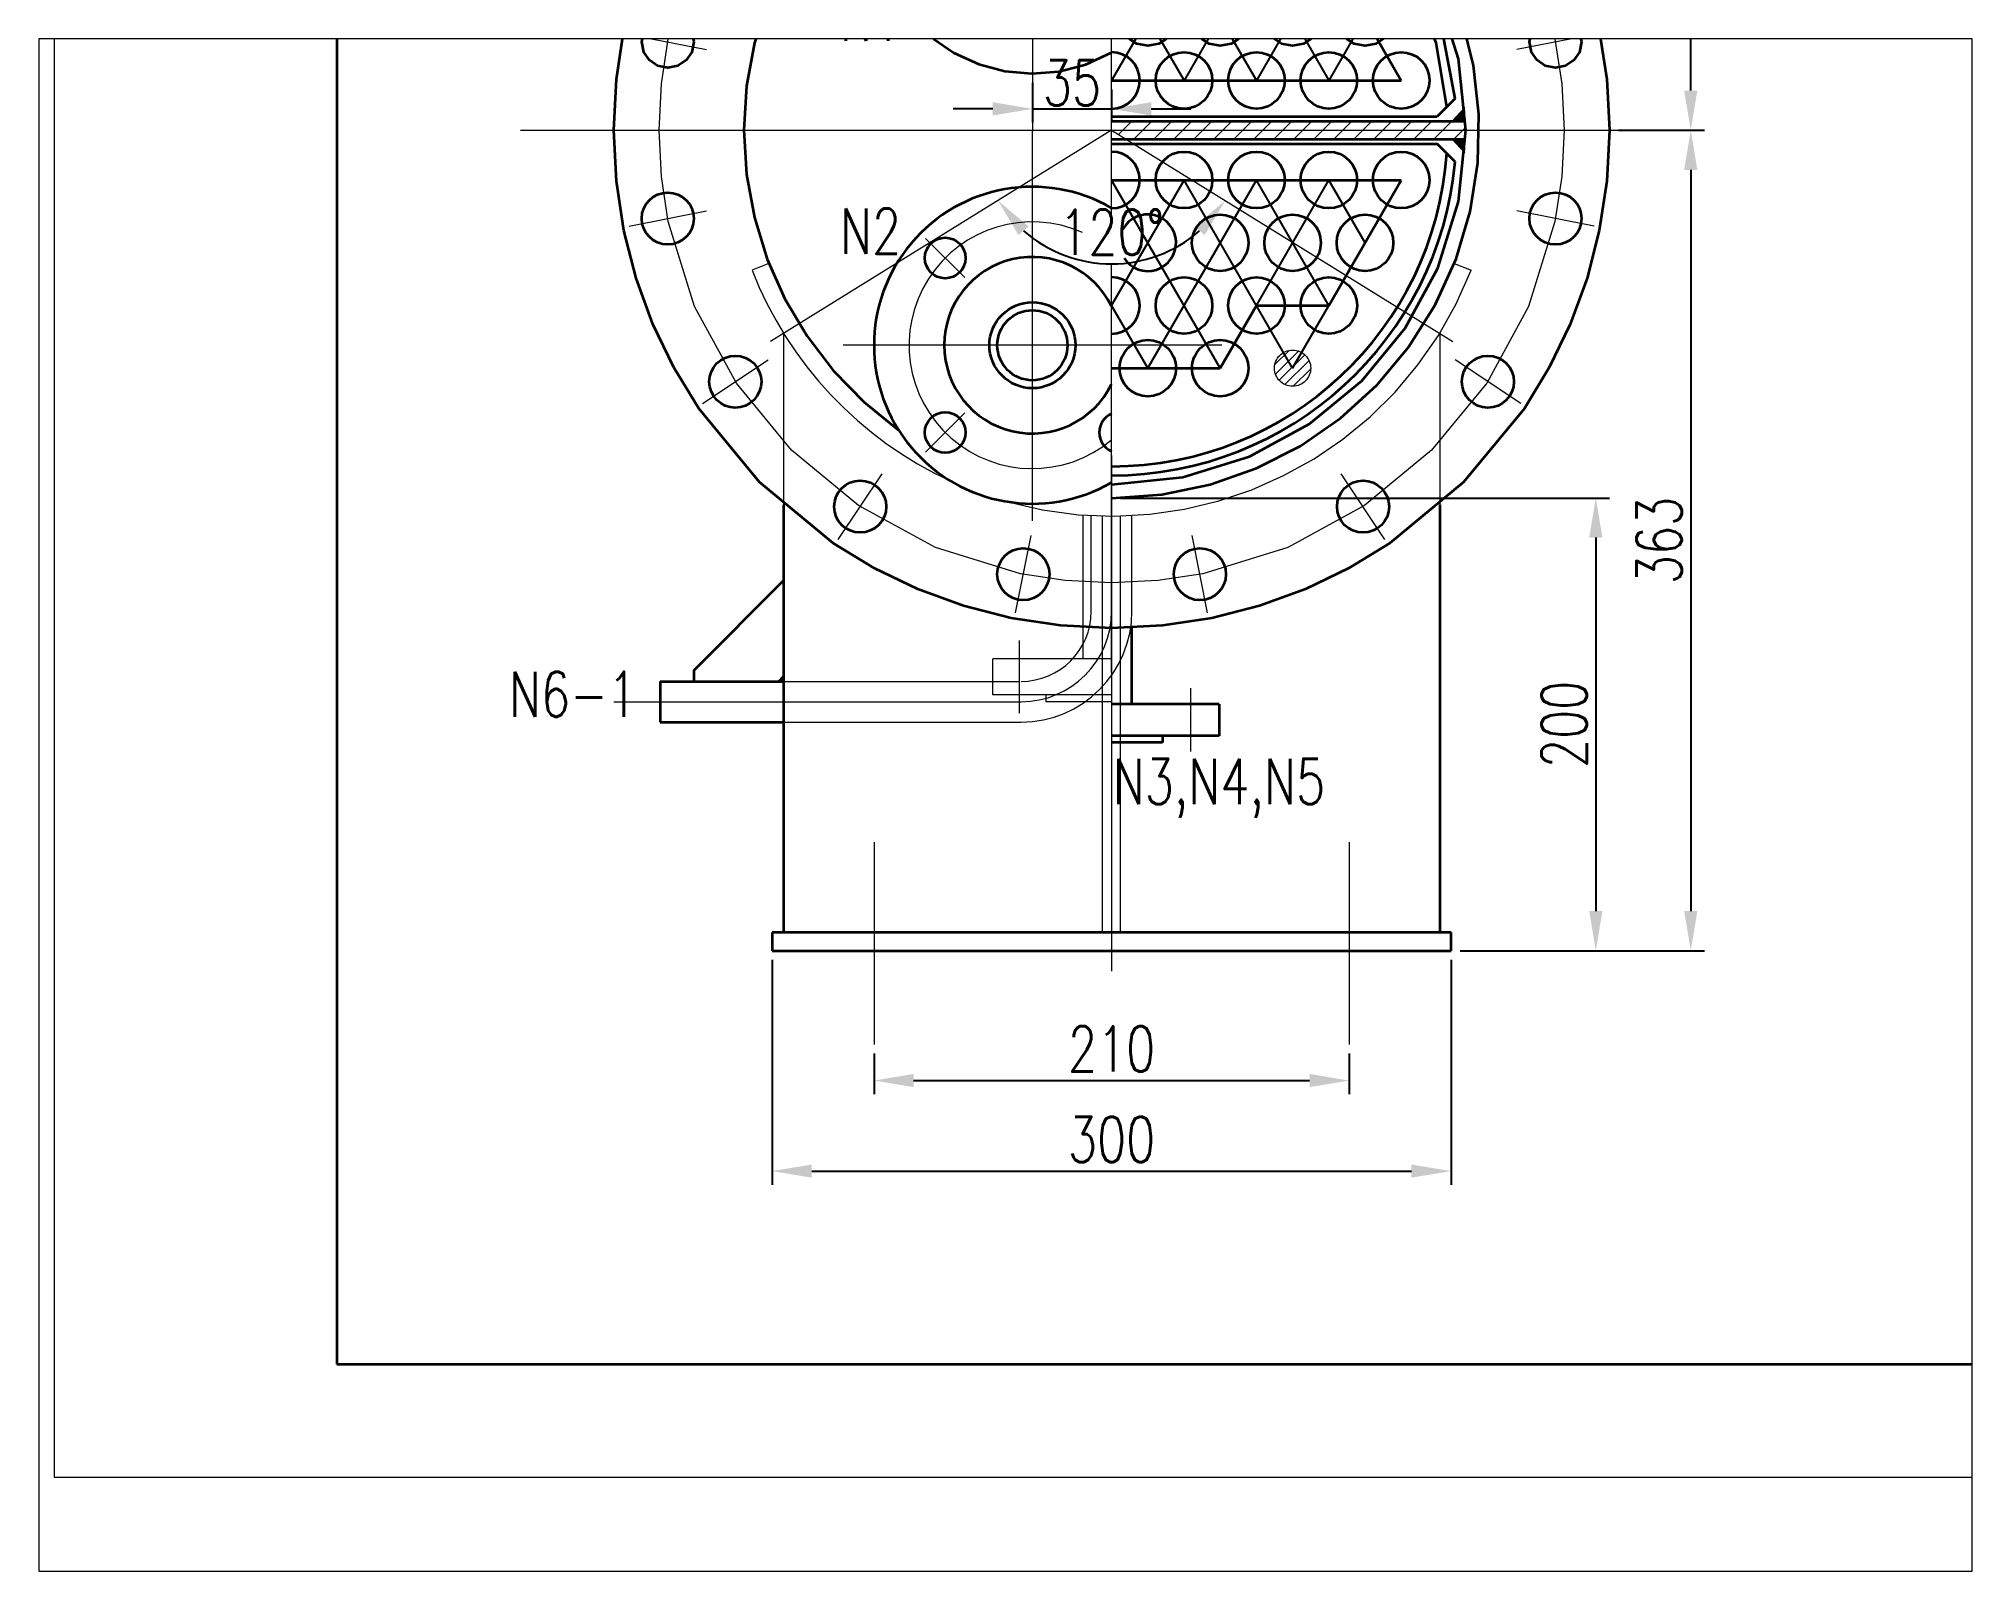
# Paper-space layout 'Layout1' of a CAD drawing. Extents: x 1.05 to 9.48, y 0.83 to 7.51.
# The model-space entities are those that its viewports show. They can reach past a viewport. Long polylines and large blocks are cut down to what shows.
import ezdxf
from ezdxf.enums import TextEntityAlignment as Align

# ---------------------------------------------------------------- set-up
doc = ezdxf.new("R2010")
doc.units = 0
doc.header["$LTSCALE"] = 10
doc.header["$MEASUREMENT"] = 0
doc.header["$PDMODE"] = 3
for name, pattern in [('XX-L', [1.25, 0.75, -0.5]), ('XX-S', [0.5, 0.3, -0.2]), ('ZXX-L', [3.28, 2.5, -0.3, 0.18, -0.3]), ('ZXX-S', [1.27, 0.75, -0.2, 0.12, -0.2])]:
    doc.linetypes.add(name, pattern=pattern)
doc.layers.get('0').update_dxf_attribs({"linetype": 'CONTINUOUS', "lineweight": 20})
doc.layers.get('Defpoints').update_dxf_attribs({"linetype": 'CONTINUOUS', "lineweight": 20})
doc.layers.add('1', color=1, linetype='CONTINUOUS')
for name, color, linetype, lineweight in [('A 粗实线', 2, 'CONTINUOUS', 35), ('B 细实线', 7, 'CONTINUOUS', 20), ('D 短中心线', 1, 'ZXX-S', 20), ('E 长中心线', 1, 'ZXX-L', 20), ('F 短虚线', 6, 'XX-S', 20), ('G 长虚线', 6, 'XX-L', 20), ('J 标注尺寸', 7, 'CONTINUOUS', 20)]:
    doc.layers.add(name, color=color, linetype=linetype, lineweight=lineweight)
doc.styles.add('HZ', font='txt', dxfattribs={"width": 0.75, "bigfont": 'hztxt'})
doc.styles.add('HZTXT', font='TXT.SHX', dxfattribs={"width": 0.75, "bigfont": 'HZTXT'})
doc.dimstyles.new('副本1比5', dxfattribs={"dimscale": 5, "dimtxt": 4, "dimasz": 3.5, "dimexe": 1.2, "dimexo": 0.8, "dimgap": 0.8, "dimtad": 1, "dimdec": 0, "dimzin": 0, "dimdsep": 46, "dimtxsty": 'HZTXT', "dimcen": 0, "dimadec": 0, "dimazin": 0, "dimtfac": 0.375, "dimtdec": 0, "dimtmove": 2, "dimatfit": 0, "dimfxl": 0, "dimtzin": 0, "dimarcsym": 0})

# ---------------------------------------------------------------- blocks, each defined once
blk = doc.blocks.new('*D129')
at = {"color": 0, "lineweight": -2}
blk.add_arc((467.39, 595.12), 59.05, 228.78307, 311.21693, dxfattribs=at)
at = {"color": 0}
for points in [[(426.26, 548.82), (430.71, 552.59), (417.17, 564.06)], [(504.08, 552.59), (508.53, 548.82), (517.61, 564.06)]]:
    blk.add_solid(points, dxfattribs=at)
at = {"layer": 'Defpoints', "color": 0}
for p in [(467.39, 595.12), (467.39, 595.12), (447.76, 539.43), (316.6, 501.85), (618.18, 501.85)]:
    blk.add_point(p, dxfattribs=at)
at = {"color": 0, "insert": (467.39, 550.07), "char_height": 20, "attachment_point": 5, "style": 'HZTXT'}
blk.add_mtext('120%%d', dxfattribs=at)
blk = doc.blocks.new('*D130')
at = {"layer": 'Defpoints', "color": 0}
for p in [(467.39, 432.62), (617.39, 232.62), (681.39, 232.62)]:
    blk.add_point(p, dxfattribs=at)
at = {"layer": 'J 标注尺寸', "color": 0, "lineweight": -2}
for p, q in [((471.39, 432.62), (687.39, 432.62)), ((681.39, 415.12), (681.39, 250.12)), ((621.39, 232.62), (687.39, 232.62))]:
    blk.add_line(p, q, dxfattribs=at)
at = {"layer": 'J 标注尺寸', "color": 0}
for points in [[(678.48, 415.12), (684.31, 415.12), (681.39, 432.62)], [(678.48, 250.12), (684.31, 250.12), (681.39, 232.62)]]:
    blk.add_solid(points, dxfattribs=at)
at = {"layer": 'J 标注尺寸', "color": 0, "insert": (667.39, 332.62), "char_height": 20, "attachment_point": 5, "rotation": 90, "style": 'HZTXT'}
blk.add_mtext('200', dxfattribs=at)
blk = doc.blocks.new('*D131')
at = {"layer": 'Defpoints', "color": 0}
for p in [(362.39, 191.25), (572.39, 191.25), (572.39, 175.25)]:
    blk.add_point(p, dxfattribs=at)
at = {"layer": 'J 标注尺寸', "color": 0, "lineweight": -2}
for p, q in [((362.39, 187.25), (362.39, 169.25)), ((572.39, 187.25), (572.39, 169.25)), ((379.89, 175.25), (554.89, 175.25))]:
    blk.add_line(p, q, dxfattribs=at)
at = {"layer": 'J 标注尺寸', "color": 0}
for points in [[(379.89, 178.17), (379.89, 172.34), (362.39, 175.25)], [(554.89, 178.17), (554.89, 172.34), (572.39, 175.25)]]:
    blk.add_solid(points, dxfattribs=at)
at = {"layer": 'J 标注尺寸', "color": 0, "insert": (467.39, 189.25), "char_height": 20, "attachment_point": 5, "style": 'HZTXT'}
blk.add_mtext('210', dxfattribs=at)
blk = doc.blocks.new('*D132')
at = {"layer": 'Defpoints', "color": 0}
for p in [(317.39, 232.62), (617.39, 232.62), (617.39, 135.25)]:
    blk.add_point(p, dxfattribs=at)
at = {"layer": 'J 标注尺寸', "color": 0, "lineweight": -2}
for p, q in [((317.39, 228.62), (317.39, 129.25)), ((617.39, 228.62), (617.39, 129.25)), ((334.89, 135.25), (599.89, 135.25))]:
    blk.add_line(p, q, dxfattribs=at)
at = {"layer": 'J 标注尺寸', "color": 0}
for points in [[(334.89, 138.17), (334.89, 132.34), (317.39, 135.25)], [(599.89, 138.17), (599.89, 132.34), (617.39, 135.25)]]:
    blk.add_solid(points, dxfattribs=at)
at = {"layer": 'J 标注尺寸', "color": 0, "insert": (467.39, 149.25), "char_height": 20, "attachment_point": 5, "style": 'HZTXT'}
blk.add_mtext('300', dxfattribs=at)
blk = doc.blocks.new('*D137')
at = {"color": 0, "lineweight": -2}
for p, q in [((691.39, 595.12), (729.35, 595.12)), ((723.35, 577.62), (723.35, 250.12)), ((621.39, 232.62), (729.35, 232.62))]:
    blk.add_line(p, q, dxfattribs=at)
at = {"color": 0}
for points in [[(720.43, 577.62), (726.26, 577.62), (723.35, 595.12)], [(720.43, 250.12), (726.26, 250.12), (723.35, 232.62)]]:
    blk.add_solid(points, dxfattribs=at)
at = {"layer": 'Defpoints', "color": 0}
for p in [(687.39, 595.12), (617.39, 232.62), (723.35, 232.62)]:
    blk.add_point(p, dxfattribs=at)
at = {"color": 0, "insert": (709.35, 413.87), "char_height": 20, "attachment_point": 5, "rotation": 90, "style": 'HZTXT'}
blk.add_mtext('363', dxfattribs=at)
blk = doc.blocks.new('*D138')
at = {"color": 0, "lineweight": -2}
for p, q in [((580.89, 1010.12), (729.35, 1010.12)), ((723.35, 612.62), (723.35, 992.62)), ((691.39, 595.12), (729.35, 595.12))]:
    blk.add_line(p, q, dxfattribs=at)
at = {"color": 0}
for points in [[(720.43, 992.62), (726.26, 992.62), (723.35, 1010.12)], [(720.43, 612.62), (726.26, 612.62), (723.35, 595.12)]]:
    blk.add_solid(points, dxfattribs=at)
at = {"layer": 'Defpoints', "color": 0}
for p in [(576.89, 1010.12), (723.35, 1010.12), (687.39, 595.12)]:
    blk.add_point(p, dxfattribs=at)
at = {"color": 0, "insert": (709.35, 802.62), "char_height": 20, "attachment_point": 5, "rotation": 90, "style": 'HZTXT'}
blk.add_mtext('415', dxfattribs=at)
blk = doc.blocks.new('*D140')
at = {"color": 0, "lineweight": -2}
for p, q in [((432.39, 616.12), (432.39, 598.56)), ((467.39, 613.12), (467.39, 598.56)), ((414.89, 604.56), (397.39, 604.56)), ((432.39, 604.56), (467.39, 604.56)), ((484.89, 604.56), (502.39, 604.56))]:
    blk.add_line(p, q, dxfattribs=at)
at = {"color": 0}
for points in [[(414.89, 607.48), (414.89, 601.65), (432.39, 604.56)], [(484.89, 607.48), (484.89, 601.65), (467.39, 604.56)]]:
    blk.add_solid(points, dxfattribs=at)
at = {"layer": 'Defpoints', "color": 0}
for p in [(432.39, 620.12), (467.39, 617.12), (467.39, 604.56)]:
    blk.add_point(p, dxfattribs=at)
at = {"color": 0, "insert": (449.89, 616.04), "char_height": 20, "attachment_point": 5, "style": 'HZTXT'}
blk.add_mtext('35', dxfattribs=at)

msp = doc.modelspace()

# ---------------------------------------------------------------- hatches: boundary and pattern name
h = msp.add_hatch()
h.set_pattern_fill('ANSI31', color=256, scale=50, style=0)
h.set_pattern_definition([(45, (0, 16.711), (-4.419417, 4.419417), [])])
h.paths.add_polyline_path([(623.89, 595.12, 0.006391), (623.84, 599.12), (467.39, 599.12), (467.39, 595.12)])
h.paths.add_polyline_path([(467.39, 595.12), (473.86, 591.12), (623.84, 591.12, 0.006391), (623.89, 595.12)])
for points in [[(623.57, 605.12), (617.84, 599.12), (623.84, 599.12, 0.009586)], [(623.57, 585.13), (617.84, 591.12), (623.84, 591.12, -0.009586)]]:
    msp.add_hatch(color=256).paths.add_polyline_path(points)
at = {"layer": 'G 长虚线'}
h = msp.add_hatch(dxfattribs=at)
h.set_pattern_fill('ANSI31', color=256, scale=25, style=0)
h.set_pattern_definition([(45, (-3815.559, -920.2154), (-2.2097087, 2.2097087), [])])
h.paths.add_polyline_path([(551.39, 496.91, 0.267949), (543.39, 496.91), (547.39, 489.99)])
h.paths.add_polyline_path([(543.39, 496.91, 0.267949), (539.39, 489.99, 1), (555.39, 489.99, 0.267949), (551.39, 496.91), (547.39, 489.99)])

# ---------------------------------------------------------------- linework, layer by layer
for p, q in [((617.84, 599.12), (623.57, 605.12)), ((617.84, 591.12), (623.57, 585.13))]:
    msp.add_line(p, q)
at = {"layer": '1'}
for p, q in [((515.39, 700.26), (467.39, 617.12)), ((483.39, 700.26), (531.39, 617.12)), ((547.39, 700.26), (499.39, 617.12)), ((467.39, 672.55), (499.39, 617.12)), ((563.39, 672.55), (531.39, 617.12)), ((531.39, 672.55), (563.39, 617.12)), ((579.39, 644.84), (563.39, 617.12)), ((467.39, 517.7), (499.39, 573.12)), ((515.39, 489.99), (467.39, 573.12)), ((483.39, 489.99), (531.39, 573.12)), ((547.39, 489.99), (499.39, 573.12)), ((563.39, 517.7), (531.39, 573.12)), ((531.39, 517.7), (563.39, 573.12)), ((579.39, 545.41), (563.39, 573.12)), ((483.39, 489.99), (467.39, 517.7)), ((547.39, 489.99), (563.39, 517.7))]:
    msp.add_line(p, q, dxfattribs=at)
at = {"layer": 'A 粗实线'}
for p, q in [((563.39, 672.55), (595.39, 617.12)), ((467.39, 617.12), (595.39, 617.12)), ((619.25, 609.12), (611.25, 601.12)), ((467.39, 601.12), (611.25, 601.12)), ((467.39, 599.12), (623.84, 599.12)), ((467.39, 591.12), (623.84, 591.12)), ((467.39, 589.12), (611.25, 589.12)), ((619.25, 581.12), (611.25, 589.12)), ((467.39, 573.12), (595.39, 573.12)), ((563.39, 517.7), (595.39, 573.12)), ((515.39, 489.99), (531.39, 517.7)), ((531.39, 517.7), (563.39, 517.7)), ((467.39, 489.99), (515.39, 489.99)), ((322.39, 429.67), (322.39, 240.62)), ((612.39, 429.67), (612.39, 240.62)), ((282.89, 356.62), (322.39, 396.12)), ((476.39, 341.62), (476.39, 375.31)), ((267.89, 351.62), (267.89, 333.62)), ((267.89, 351.62), (322.39, 351.62)), ((282.89, 351.62), (282.89, 356.62)), ((320.32, 351.62), (322.39, 353.7)), ((322.39, 352.48), (321.45, 351.62)), ((267.89, 333.62), (322.39, 333.62)), ((514.89, 341.62), (467.39, 341.62)), ((514.89, 341.62), (514.89, 327.62)), ((514.89, 327.62), (467.39, 327.62)), ((489.89, 327.62), (489.89, 324.62)), ((489.89, 324.62), (467.39, 324.62)), ((476.39, 324.62), (467.39, 324.62)), ((317.39, 240.62), (317.39, 232.62)), ((617.39, 240.62), (317.39, 240.62)), ((617.39, 232.62), (617.39, 240.62)), ((317.39, 232.62), (617.39, 232.62))]:
    msp.add_line(p, q, dxfattribs=at)
msp.add_lwpolyline([(125, 50), (4155, 50), (4155, 2920), (125, 2920)], close=True, dxfattribs=at)
for centre, radius in [((467.39, 595.12), 220), ((483.39, 644.84), 12.5), ((483.39, 644.84), 12.5), ((515.39, 644.84), 12.5), ((515.39, 644.84), 12.5), ((547.39, 644.84), 12.5), ((547.39, 644.84), 12.5), ((579.39, 644.84), 12.5), ((579.39, 644.84), 12.5), ((271.24, 634.14), 11.5), ((663.55, 634.14), 11.5), ((499.39, 617.12), 12.5), ((499.39, 617.12), 12.5), ((531.39, 617.12), 12.5), ((531.39, 617.12), 12.5), ((563.39, 617.12), 12.5), ((563.39, 617.12), 12.5), ((595.39, 617.12), 12.5), ((595.39, 617.12), 12.5), ((499.39, 573.12), 12.5), ((499.39, 573.12), 12.5), ((531.39, 573.12), 12.5), ((531.39, 573.12), 12.5), ((563.39, 573.12), 12.5), ((563.39, 573.12), 12.5), ((595.39, 573.12), 12.5), ((595.39, 573.12), 12.5), ((271.24, 556.11), 11.5), ((663.55, 556.11), 11.5), ((515.39, 545.41), 12.5), ((515.39, 545.41), 12.5), ((547.39, 545.41), 12.5), ((547.39, 545.41), 12.5), ((579.39, 545.41), 12.5), ((579.39, 545.41), 12.5), ((393.86, 538.66), 9), ((499.39, 517.7), 12.5), ((499.39, 517.7), 12.5), ((531.39, 517.7), 12.5), ((531.39, 517.7), 12.5), ((563.39, 517.7), 12.5), ((563.39, 517.7), 12.5), ((432.39, 500.12), 19), ((432.39, 500.12), 15.5), ((483.39, 489.99), 12.5), ((483.39, 489.99), 12.5), ((515.39, 489.99), 12.5), ((515.39, 489.99), 12.5), ((301.1, 484.01), 11.5), ((633.69, 484.01), 11.5), ((393.86, 461.59), 9), ((356.28, 428.83), 11.5), ((578.51, 428.83), 11.5), ((428.38, 398.97), 11.5), ((506.41, 398.97), 11.5)]:
    msp.add_circle(centre, radius, dxfattribs=at)
for centre, radius, start, end in [((432.39, 690.12), 70, 60, 300), ((467.39, 595.12), 162.5, 270, 95.04876), ((467.39, 595.12), 156.5, 270, 90), ((467.39, 595.12), 152.5, 5.26736, 90), ((467.39, 595.12), 148.5, 3.97231, 90), ((467.39, 595.12), 162.5, 125.40096, 234.59904), ((467.39, 617.12), 12.5, 270, 90), ((467.39, 573.12), 12.5, 270, 90), ((467.39, 595.12), 148.5, 270, 356.02769), ((467.39, 595.12), 152.5, 270, 354.73264), ((432.39, 500.12), 70, 60, 300), ((483.39, 545.41), 12.5, 212.95029, 151.65077), ((432.39, 500.12), 39, 26.17695, 333.82305), ((467.39, 517.7), 12.5, 270, 90), ((467.39, 517.7), 12.5, 270, 90), ((470.93, 461.59), 9, 113.14351, 246.85649)]:
    msp.add_arc(centre, radius, start, end, dxfattribs=at)
at = {"layer": 'B 细实线'}
msp.add_lwpolyline([(0, 0), (4205, 0), (4205, 2970), (0, 2970)], close=True, dxfattribs=at)
at = {"layer": 'D 短中心线'}
for p, q in [((467.39, 447.38), (467.39, 223.65)), ((467.39, 437.39), (467.39, 320.12)), ((426.64, 337.62), (426.64, 369.62)), ((502.39, 320.62), (502.39, 348.62)), ((362.39, 280.62), (362.39, 191.25)), ((572.39, 280.62), (572.39, 191.25))]:
    msp.add_line(p, q, dxfattribs=at)
at = {"layer": 'E 长中心线'}
for p, q in [((467.39, 552.09), (467.39, 1234.36)), ((432.39, 770.45), (432.39, 595.12)), ((254.14, 637.54), (288.33, 630.74)), ((680.65, 637.54), (646.45, 630.74)), ((206.13, 595.12), (728.66, 595.12)), ((467.39, 595.12), (316.6, 501.85)), ((432.39, 422.48), (432.39, 595.12)), ((467.39, 595.12), (618.18, 501.85)), ((254.14, 552.7), (288.33, 559.51)), ((680.65, 552.7), (646.45, 559.51)), ((385.19, 547.32), (402.52, 530)), ((467.39, 382.62), (467.39, 536.07)), ((516.1, 500.12), (348.69, 500.12)), ((286.61, 474.33), (315.59, 493.69)), ((648.18, 474.33), (619.19, 493.69)), ((385.19, 452.92), (402.52, 470.25)), ((467.39, 451.37), (467.39, 303.15)), ((346.59, 414.34), (365.96, 443.32)), ((467.39, 355.56), (467.39, 440.62)), ((588.19, 414.34), (568.82, 443.32)), ((424.97, 381.87), (431.78, 416.06)), ((509.81, 381.87), (503.01, 416.06)), ((247.4, 342.62), (427.39, 342.62))]:
    msp.add_line(p, q, dxfattribs=at)
msp.add_circle((467.39, 595.12), 200, dxfattribs=at)
for centre, radius, start, end in [((432.39, 690.12), 54.5, 50.0438, 309.9562), ((432.39, 500.12), 54.5, 66.10374, 309.9562), ((427.39, 382.62), 40, 270, 0)]:
    msp.add_arc(centre, radius, start, end, dxfattribs=at)
at = {"layer": 'F 短虚线'}
for p, q in [((315.94, 536.24), (308.48, 533.34)), ((618.85, 536.24), (626.31, 533.34)), ((322.39, 505.43), (322.39, 429.67)), ((612.39, 505.43), (612.39, 429.67)), ((454.89, 361.62), (454.89, 425.08)), ((463.39, 240.62), (463.39, 424.67)), ((471.39, 240.62), (471.39, 424.67)), ((414.89, 345.62), (414.89, 361.62)), ((467.39, 361.62), (414.89, 361.62)), ((467.39, 345.62), (414.89, 345.62)), ((438.39, 345.62), (438.39, 342.62)), ((438.39, 342.62), (438.39, 342.62)), ((467.39, 342.62), (438.39, 342.62))]:
    msp.add_line(p, q, dxfattribs=at)
for start, end in [(201.24506, 245.34025), (254.21003, 338.75494)]:
    msp.add_arc((467.39, 595.12), 170.5, start, end, dxfattribs=at)
at = {"layer": 'G 长虚线'}
for p, q in [((458.39, 382.62), (458.39, 424.86)), ((476.39, 382.62), (476.39, 424.86)), ((322.39, 351.62), (426.64, 351.62)), ((322.39, 333.62), (427.39, 333.62))]:
    msp.add_line(p, q, dxfattribs=at)
msp.add_circle((547.39, 489.99), 8, dxfattribs=at)
for radius in [49, 31]:
    msp.add_arc((427.39, 382.62), radius, 270, 0, dxfattribs=at)

# ---------------------------------------------------------------- texts
at = {"layer": 'B 细实线', "style": 'HZ', "width": 0.75}
for s, p in [('N1', (360.87, 644.67)), ('N2', (360.87, 550.52)), ('N3,N4,N5', (514.85, 304.38))]:
    msp.add_text(s, height=20, dxfattribs=at).set_placement(p, align=Align.MIDDLE)
msp.add_text('N6-1', height=20, dxfattribs=at).set_placement((201.05, 335.88))

# ---------------------------------------------------------------- dimensions: what is measured, and where the dimension line sits
for base, p1, p2, picture, middle in [((723.35, 1010.12), (687.39, 595.12), (576.89, 1010.12), '*D138', (709.35, 802.62)), ((723.34821901, 232.62375459), (687.3935188, 595.12375459), (617.3935188, 232.62375459), '*D137', (709.34821901, 413.87375459))]:
    dim = msp.add_linear_dim(base=base, p1=p1, p2=p2, angle=90, dimstyle='副本1比5')
    dim.commit()
    dim.dimension.update_dxf_attribs({"geometry": picture, "text_midpoint": middle})
dim = msp.add_linear_dim(base=(467.39, 604.56), p1=(432.39, 620.12), p2=(467.39, 617.12), dimstyle='副本1比5')
dim.commit()
dim.dimension.update_dxf_attribs({"geometry": '*D140', "text_midpoint": (449.89, 616.04), "dimtype": 160})
dim = msp.add_angular_dim_2l(base=(447.76, 539.43), line1=((467.39, 595.12), (618.18, 501.85)), line2=((467.39, 595.12), (316.6, 501.85)), text='120%%d', dimstyle='副本1比5')
dim.commit()
dim.dimension.update_dxf_attribs({"geometry": '*D129', "text_midpoint": (467.39, 550.07)})
at = {"layer": 'J 标注尺寸'}
dim = msp.add_linear_dim(base=(681.39, 232.62), p1=(467.39, 432.62), p2=(617.39, 232.62), angle=90, text='200', dimstyle='副本1比5', dxfattribs=at)
dim.commit()
dim.dimension.update_dxf_attribs({"geometry": '*D130', "text_midpoint": (667.39, 332.62)})
for base, p1, p2, text, picture, middle in [((617.39, 135.25), (317.39, 232.62), (617.39, 232.62), '300', '*D132', (467.39, 149.25)), ((572.39, 175.25), (362.39, 191.25), (572.39, 191.25), '210', '*D131', (467.39, 189.25))]:
    dim = msp.add_linear_dim(base=base, p1=p1, p2=p2, text=text, dimstyle='副本1比5', dxfattribs=at)
    dim.commit()
    dim.dimension.update_dxf_attribs({"geometry": picture, "text_midpoint": middle})

psp = doc.layouts.get("Layout1")

# ---------------------------------------------------------------- viewports
at = {"layer": 'J 标注尺寸'}
psp.add_viewport(center=(5.265, 4.1719), size=(8.424, 6.675), view_center_point=(420.5, 297), view_height=677.138913, dxfattribs=at)

doc.saveas('drawing.dxf')
